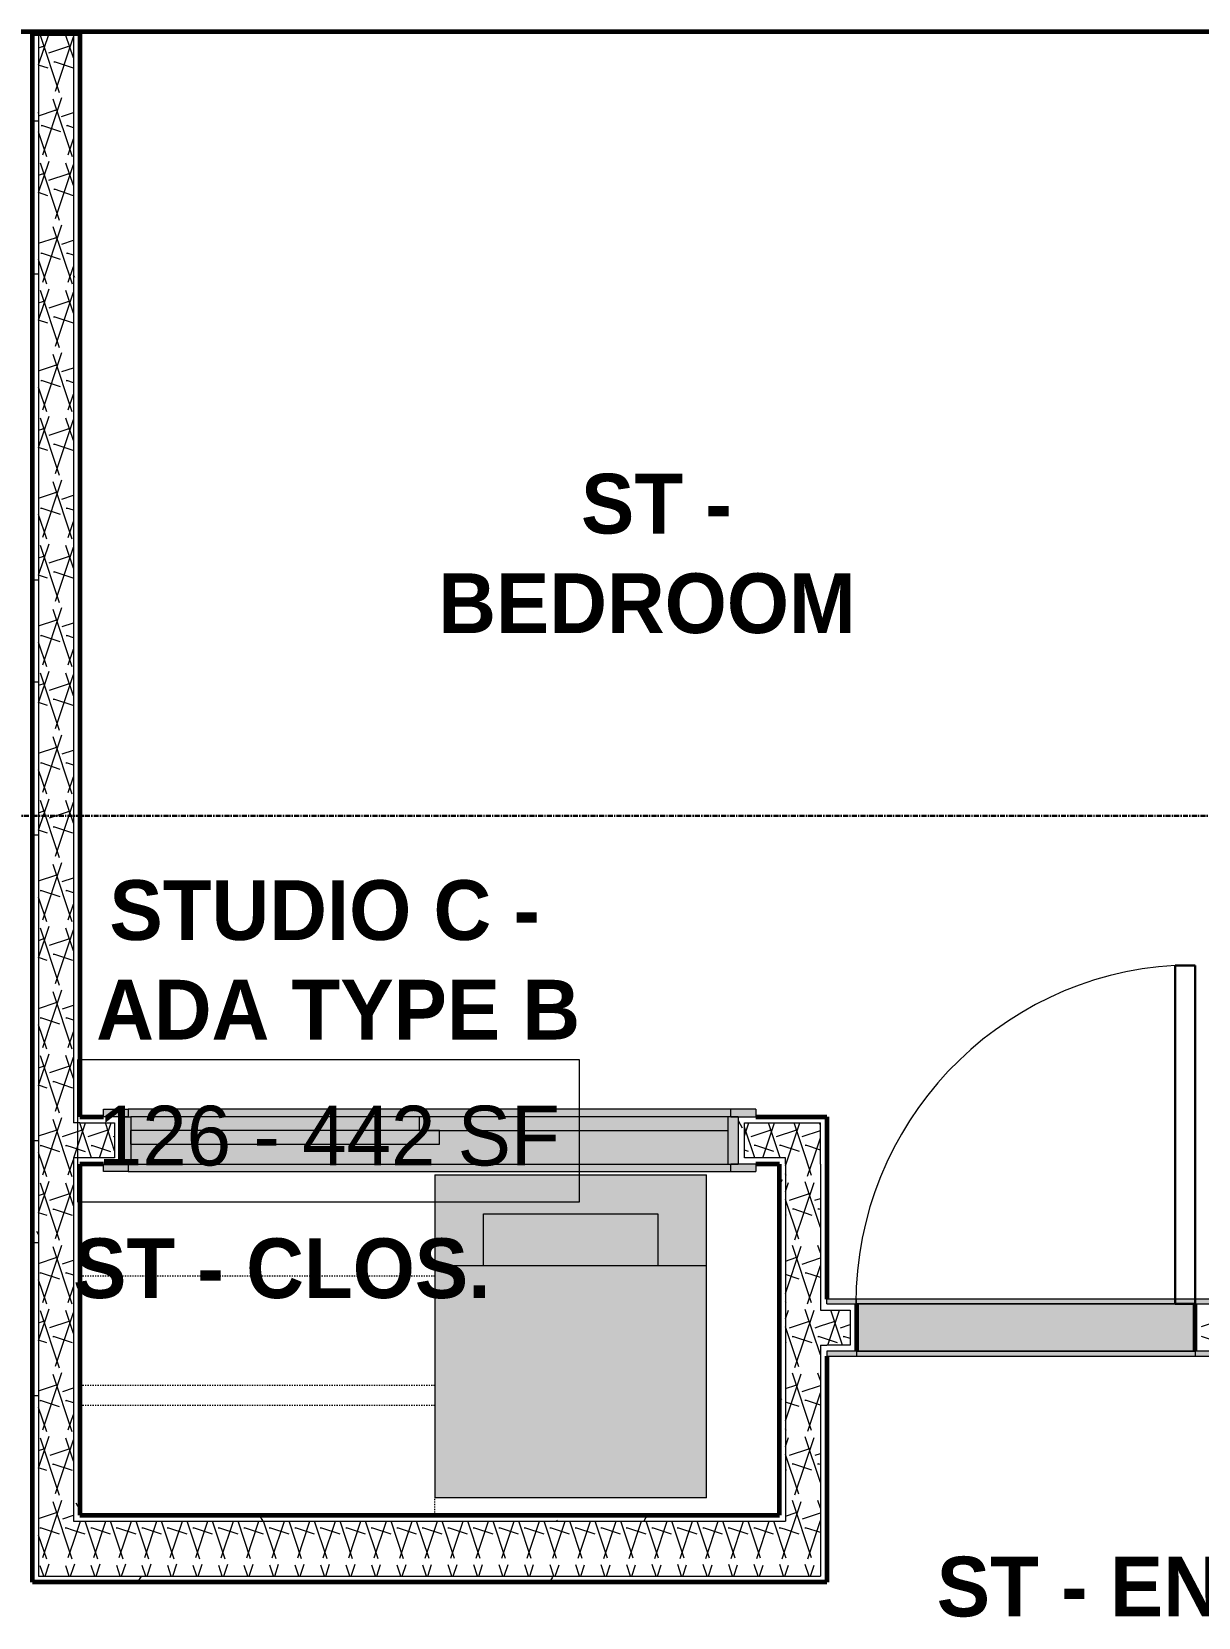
# Model space of a CAD drawing. Header units: inches. Extents: x -4110 to -1807, y 9775 to 11251.
# Drawn here: x -3681.1 to -3564, y 10386.7 to 10545.9 of the extents above; entities that cross this region are included whole.
import ezdxf

# ---------------------------------------------------------------- set-up
doc = ezdxf.new("R2010")
doc.units = ezdxf.units.IN
doc.header["$MEASUREMENT"] = 0
doc.linetypes.add('Dash', pattern=[0.25, 0.125, -0.125])
doc.linetypes.add('Grid Line 1_2_', pattern=[0.875, 0.5, -0.125, 0.125, -0.125])
for name, color, linetype, lineweight in [('0-1', 7, 'Continuous', 5), ('0-2', 7, 'Continuous', 9), ('A-AREA-IDEN', 2, 'Continuous', 9), ('A-DOOR', 31, 'Continuous', 18), ('A-DOOR-3', 7, 'Continuous', 9), ('A-DOOR-4', 50, 'Continuous', 30), ('A-DOOR-FRAM-1', 31, 'Continuous', 18), ('A-DOOR-FRAM-2', 7, 'Continuous', 9), ('A-WALL-1', 8, 'Continuous', 5), ('A-WALL-5', 250, 'Continuous', 60), ('A-WALL-6', 10, 'Continuous', 18), ('A-WALL-PATT-1', 7, 'Continuous', 9), ('A-WALL-PATT-2', 253, 'Continuous', 9), ('I-WALL-5', 2, 'Continuous', 60), ('P-SANR-FIXT-1', 135, 'Continuous', 9), ('P-SANR-FIXT-2', 7, 'Continuous', 9), ('Q-CASE-HDLN-1', 7, 'Dash', 9), ('S-GRID-1', 1, 'Grid Line 1_2_', 30)]:
    doc.layers.add(name, color=color, linetype=linetype, lineweight=lineweight)
doc.styles.add('Century Gothic', font='ufonts.com_century-gothic.ttf', dxfattribs={"height": 6})
doc.styles.add('Century Gothic_B', font='GOTHICB.TTF', dxfattribs={"height": 6})
pattern_1 = [(161.57, (0.32, 0.32), (-2.560496185, -0.000537386), [0, -18.214, 2.022, 0]), (18.43, (-0.32, 0.32), (-2.560496185, 0.000537386), [0, -18.214, 2.022, 0]), (108.43, (0.32, 0.32), (1.27922091, -6.400876726), [6.07, -14.166]), (71.57, (-0.32, 0.32), (1.27922091, 6.400876726), [6.07, -14.166])]
pattern_2 = [(0, (0, 0), (20.48, 5.12), [0.845, -14.515, 0.845, -14.515, -81.92]), (0, (0, 0), (20.48, 5.12), [-30.72, 0.845, -29.875, 0.845, -14.515, -35.84]), (0, (0, 0), (20.48, 5.12), [-76.8, 0.845, -9.395, 0.845, -24.755]), (120, (7.68, 2.56), (-14.67405, 15.1762003), [0.845, -14.515, 0.845, -14.515, -81.92]), (120, (7.68, 2.56), (-14.67405, 15.1762003), [-30.72, 0.845, -29.875, 0.845, -14.515, -35.84]), (120, (7.68, 2.56), (-14.67405, 15.1762003), [-76.8, 0.845, -9.395, 0.845, -24.755]), (240, (10.24, 12.8), (-5.80595, -20.2962003), [0.845, -14.515, 0.845, -14.515, -81.92]), (240, (10.24, 12.8), (-5.80595, -20.2962003), [-30.72, 0.845, -29.875, 0.845, -14.515, -35.84]), (240, (10.24, 12.8), (-5.80595, -20.2962003), [-76.8, 0.845, -9.395, 0.845, -24.755])]

# ---------------------------------------------------------------- blocks, each defined once
blk = doc.blocks.new('SLIDING - FLUSH - SLIDING - FLUSH - 5-0 x 6-8-3203586-ENLARGED RCP - 1ST FLOOR PLAN - WEST')
at = {"layer": 'A-DOOR'}
for points in [[(-31, 3.25), (-32.75, 3.25), (-32.75, 2.5), (-30.25, 2.5), (-30.25, 3.25)], [(-18.23, 3.25), (-30.25, 3.25), (-30.25, 2.5), (30.25, 2.5), (30.25, 3.25), (-11.23, 3.25)], [(31, 3.25), (30.25, 3.25), (30.25, 2.5), (32.75, 2.5), (32.75, 3.25), (31.63, 3.25)], [(30, 0.5), (-1, 0.5), (-1, -0.88), (30, -0.88)], [(-18.23, -0.88), (-30, -0.88), (-30, -2.25), (1, -2.25), (1, -0.88), (-13.16, -0.88)], [(-31, -2.25), (-32.75, -2.25), (-32.75, -3), (-30.25, -3), (-30.25, -2.25)], [(-18.23, -2.25), (-30.25, -2.25), (-30.25, -3), (30.25, -3), (30.25, -2.25), (-13.8, -2.25)], [(31.63, -2.25), (30.25, -2.25), (30.25, -3), (32.75, -3), (32.75, -2.25)]]:
    blk.add_hatch(color=256, dxfattribs=at).paths.add_polyline_path(points, flags=0)
at = {"layer": 'A-DOOR-FRAM-1'}
for points in [[(-30, 2.5), (-31, 2.5), (-31, -2.25), (-30, -2.25), (-30, 1.64)], [(30.25, 2.5), (30, 2.5), (30, -2.25), (31, -2.25), (31, 2.5)]]:
    blk.add_hatch(color=256, dxfattribs=at).paths.add_polyline_path(points, flags=0)
h = blk.add_hatch(color=256, dxfattribs=at)
h.paths.add_polyline_path([(-11.58, 2.5), (-30, 2.5), (-30, -0.88), (-1, -0.88), (-1, 0.5), (30, 0.5), (30, 2.5), (-1, 2.5)], flags=0)
h.paths.add_polyline_path([(30, -0.88), (1, -0.88), (1, -2.25), (30, -2.25), (30, -1.63)], flags=0)
at = {"layer": 'A-DOOR-3'}
for p, q in [((-32.75, 2.5), (-32.75, 3.25)), ((-30.25, 3.25), (-32.75, 3.25)), ((30.25, 3.25), (-30.25, 3.25)), ((-30.25, 3.25), (-30.25, 2.5)), ((30.25, 2.5), (30.25, 3.25)), ((30.25, 3.25), (32.75, 3.25)), ((32.75, 3.25), (32.75, 2.5)), ((-32.75, 2.5), (-30.25, 2.5)), ((32.75, 2.5), (30.25, 2.5)), ((30, 0.5), (-1, 0.5)), ((-1, 0.5), (-1, -0.88)), ((30, 0.5), (30, -0.88)), ((1, -0.88), (-30, -0.88)), ((-30, -0.88), (-30, -2.25)), ((-1, -0.88), (30, -0.88)), ((1, -0.88), (1, -2.25)), ((-32.75, -3), (-32.75, -2.25)), ((-30.25, -2.25), (-32.75, -2.25)), ((-32.75, -3), (-30.25, -3)), ((-30.25, -2.25), (-30.25, -3)), ((-30.25, -3), (30.25, -3)), ((-30, -2.25), (1, -2.25)), ((30.25, -2.25), (32.75, -2.25)), ((30.25, -3), (30.25, -2.25)), ((32.75, -3), (30.25, -3)), ((32.75, -2.25), (32.75, -3))]:
    blk.add_line(p, q, dxfattribs=at)
at = {"layer": 'A-DOOR-FRAM-2'}
for p, q in [((-31, -2.25), (-31, 2.5)), ((-30, 2.5), (-31, 2.5)), ((30, 2.5), (-30, 2.5)), ((-30, 2.5), (-30, -2.25)), ((30, -2.25), (30, 2.5)), ((30, 2.5), (31, 2.5)), ((31, 2.5), (31, -2.25)), ((-31, -2.25), (-30, -2.25)), ((1, -2.25), (30, -2.25)), ((31, -2.25), (30, -2.25))]:
    blk.add_line(p, q, dxfattribs=at)
blk = doc.blocks.new('Stacked Washer and Dryer - 26_x25_ - Private-1352637-ENLARGED RCP - 1ST FLOOR PLAN - WEST')
at = {"layer": 'P-SANR-FIXT-1'}
blk.add_hatch(color=256, dxfattribs=at).paths.add_polyline_path([(0, 13.62), (0, -13.63), (32.44, -13.63), (32.44, 13.62), (9.93, 13.62)], flags=0)
at = {"layer": 'P-SANR-FIXT-2'}
for p, q in [((32.44, 13.62), (0, 13.62)), ((0, -13.63), (0, 13.62)), ((23.34, 13.62), (23.34, -13.63)), ((32.44, 13.62), (32.44, -13.63)), ((23.34, 8.75), (28.53, 8.75)), ((28.53, 8.75), (28.53, -8.75)), ((28.53, -8.75), (23.34, -8.75)), ((0, -13.63), (32.44, -13.63))]:
    blk.add_line(p, q, dxfattribs=at)
blk = doc.blocks.new('SWING - SINGLE - FLUSH - SWING - FLUSH - 2-10 x 6-8 - PRIVACY-3983842-ENLARGED RCP - 1ST FLOOR PLAN - WEST')
at = {"layer": 'A-DOOR-FRAM-1'}
for points in [[(-20, 2.37), (-17, 2.37), (-17, 2.87), (-20, 2.87)], [(-7.96, 2.37), (17, 2.37), (17, 2.87), (-17, 2.87), (-17, 2.37)], [(17, 2.37), (20, 2.37), (20, 2.87), (17, 2.87)], [(-19.52, -2.88), (-17, -2.88), (-17, -2.38), (-20, -2.38), (-20, -2.88), (-19.8, -2.88)], [(-17, -2.88), (17, -2.88), (17, -2.38), (-17, -2.38)], [(17, -2.88), (20, -2.88), (20, -2.38), (17, -2.38)]]:
    blk.add_hatch(color=256, dxfattribs=at).paths.add_polyline_path(points, flags=0)
at = {"layer": 'A-DOOR-3'}
blk.add_arc((17, 2.37), 34.07, 93.3657, 180, dxfattribs=at)
at = {"layer": 'A-DOOR-4'}
for p, q in [((15, 2.37), (15, 36.38)), ((17, 36.38), (15, 36.38)), ((17, 2.37), (17, 36.38)), ((17, 2.37), (15, 2.37))]:
    blk.add_line(p, q, dxfattribs=at)
at = {"layer": 'A-DOOR-FRAM-2'}
for p, q in [((-17, 2.87), (-20, 2.87)), ((-20, 2.37), (-20, 2.87)), ((-20, 2.37), (-17, 2.37)), ((17, 2.87), (-17, 2.87)), ((-17, 2.37), (-17, 2.87)), ((-17, 2.37), (17, 2.37)), ((20, 2.87), (17, 2.87)), ((17, 2.37), (17, 2.87)), ((17, 2.37), (20, 2.37)), ((20, 2.37), (20, 2.87)), ((-17, -2.38), (-20, -2.38)), ((-20, -2.38), (-20, -2.88)), ((-20, -2.88), (-17, -2.88)), ((17, -2.38), (-17, -2.38)), ((-17, -2.38), (-17, -2.88)), ((-17, -2.88), (17, -2.88)), ((20, -2.38), (17, -2.38)), ((17, -2.38), (17, -2.88)), ((17, -2.88), (20, -2.88)), ((20, -2.38), (20, -2.88))]:
    blk.add_line(p, q, dxfattribs=at)
blk = doc.blocks.new('OD_CW_Closet - OD_CW_Closet-3892068-ENLARGED RCP - 1ST FLOOR PLAN - WEST')
at = {"layer": 'Q-CASE-HDLN-1'}
for p, q in [((0.74, 24), (0.74, 22.28)), ((0.74, 13), (36.41, 13)), ((0.74, 11), (36.41, 11)), ((0.74, 0), (36.41, 0))]:
    blk.add_line(p, q, dxfattribs=at)
blk = doc.blocks.new('CTR - 1st Phase - Unit Layouts_rvt-1-ENLARGED RCP - 1ST FLOOR PLAN - WEST')
at = {"layer": 'A-WALL-1'}
blk.add_hatch(color=256, dxfattribs=at).paths.add_polyline_path([(-3564.29, 10413.41), (-3564.29, 10418.16), (-3598.29, 10418.16), (-3598.29, 10413.41)], flags=0)
at = {"layer": 'A-WALL-PATT-1'}
h = blk.add_hatch(dxfattribs=at)
h.set_pattern_fill('FP_1', color=256, style=0, pattern_type=2)
h.set_pattern_definition(pattern_2)
h.paths.add_polyline_path([(-3681.04, 10390.21), (-3680.42, 10390.21), (-3680.42, 10545.75), (-3681.04, 10545.75), (-3681.04, 10390.84)], flags=0)
h = blk.add_hatch(dxfattribs=at)
h.set_pattern_fill('FP_1', color=256, style=0, pattern_type=2)
h.set_pattern_definition(pattern_2)
h.paths.add_polyline_path([(-3676.92, 10396.34), (-3676.29, 10396.34), (-3676.29, 10432.84), (-3676.92, 10432.84), (-3676.92, 10396.96)], flags=0)
h.paths.add_polyline_path([(-3676.29, 10436.34), (-3676.29, 10545.75), (-3676.92, 10545.75), (-3676.92, 10436.34)], flags=0)
h = blk.add_hatch(dxfattribs=at)
h.set_pattern_fill('FP_1', color=256, style=0, pattern_type=2)
h.set_pattern_definition(pattern_2)
h.paths.add_polyline_path([(-3672.17, 10434.59), (-3672.17, 10436.96), (-3676.29, 10436.96), (-3676.29, 10436.34), (-3672.79, 10436.34), (-3672.79, 10434.59)], flags=0)
h.paths.add_polyline_path([(-3610.17, 10434.59), (-3609.54, 10434.59), (-3609.54, 10436.34), (-3601.29, 10436.34), (-3601.29, 10436.96), (-3610.17, 10436.96), (-3610.17, 10434.8)], flags=0)
h = blk.add_hatch(dxfattribs=at)
h.set_pattern_fill('FP_1', color=256, style=0, pattern_type=2)
h.set_pattern_definition(pattern_2)
h.paths.add_polyline_path([(-3605.42, 10396.34), (-3605.42, 10432.21), (-3606.04, 10432.21), (-3606.04, 10396.34)], flags=0)
h = blk.add_hatch(dxfattribs=at)
h.set_pattern_fill('FP_1', color=256, style=0, pattern_type=2)
h.set_pattern_definition(pattern_2)
h.paths.add_polyline_path([(-3601.18, 10413.41), (-3598.29, 10413.41), (-3598.29, 10415.79), (-3598.92, 10415.79), (-3598.92, 10414.04), (-3601.29, 10414.04), (-3601.29, 10413.41)], flags=0)
h.paths.add_polyline_path([(-3564.29, 10413.41), (-3552.29, 10413.41), (-3552.29, 10415.79), (-3552.92, 10415.79), (-3552.92, 10414.04), (-3563.67, 10414.04), (-3563.67, 10415.79), (-3564.29, 10415.79), (-3564.29, 10414.04)], flags=0)
h.paths.add_polyline_path([(-3518.29, 10413.41), (-3505.3, 10413.41), (-3505.3, 10414.04), (-3517.67, 10414.04), (-3517.67, 10415.79), (-3518.29, 10415.79), (-3518.29, 10414.04)], flags=0)
h = blk.add_hatch(dxfattribs=at)
h.set_pattern_fill('FP_1', color=256, style=0, pattern_type=2)
h.set_pattern_definition(pattern_2)
h.paths.add_polyline_path([(-3640.63, 10396.34), (-3606.04, 10396.34), (-3606.04, 10396.96), (-3676.29, 10396.96), (-3676.29, 10396.34), (-3646.37, 10396.34)], flags=0)
h = blk.add_hatch(dxfattribs=at)
h.set_pattern_fill('FP_1', color=256, style=0, pattern_type=2)
h.set_pattern_definition(pattern_2)
h.paths.add_polyline_path([(-3680.42, 10390.21), (-3601.92, 10390.21), (-3601.92, 10390.84), (-3680.42, 10390.84)], flags=0)
at = {"layer": 'A-WALL-PATT-2'}
h = blk.add_hatch(dxfattribs=at)
h.set_pattern_fill('FP_2', color=256, style=0, pattern_type=2)
h.set_pattern_definition(pattern_1)
h.paths.add_polyline_path([(-3677.01, 10390.84), (-3676.92, 10390.84), (-3676.92, 10545.75), (-3680.42, 10545.75), (-3680.42, 10390.84)], flags=0)
h = blk.add_hatch(dxfattribs=at)
h.set_pattern_fill('FP_2', color=256, style=0, pattern_type=2)
h.set_pattern_definition(pattern_1)
h.paths.add_polyline_path([(-3676.29, 10432.84), (-3672.79, 10432.84), (-3672.79, 10436.34), (-3676.92, 10436.34), (-3676.92, 10432.84)], flags=0)
h.paths.add_polyline_path([(-3601.92, 10432.84), (-3601.92, 10436.34), (-3609.54, 10436.34), (-3609.54, 10432.84), (-3605.42, 10432.84)], flags=0)
h = blk.add_hatch(dxfattribs=at)
h.set_pattern_fill('FP_2', color=256, style=0, pattern_type=2)
h.set_pattern_definition(pattern_1)
h.paths.add_polyline_path([(-3601.92, 10390.84), (-3601.92, 10432.84), (-3605.42, 10432.84), (-3605.42, 10390.84)], flags=0)
h = blk.add_hatch(dxfattribs=at)
h.set_pattern_fill('FP_2', color=256, style=0, pattern_type=2)
h.set_pattern_definition(pattern_1)
h.paths.add_polyline_path([(-3601.29, 10414.04), (-3598.92, 10414.04), (-3598.92, 10417.54), (-3601.92, 10417.54), (-3601.92, 10414.04)], flags=0)
h.paths.add_polyline_path([(-3555.58, 10414.04), (-3552.92, 10414.04), (-3552.92, 10417.54), (-3563.67, 10417.54), (-3563.67, 10414.04)], flags=0)
h.paths.add_polyline_path([(-3505.3, 10414.04), (-3505.3, 10417.54), (-3517.67, 10417.54), (-3517.67, 10414.04)], flags=0)
h = blk.add_hatch(dxfattribs=at)
h.set_pattern_fill('FP_2', color=256, style=0, pattern_type=2)
h.set_pattern_definition(pattern_1)
h.paths.add_polyline_path([(-3622.94, 10390.84), (-3605.42, 10390.84), (-3605.42, 10396.34), (-3676.92, 10396.34), (-3676.92, 10390.84), (-3632.76, 10390.84)], flags=0)
at = {"layer": 'A-WALL-5'}
for p, q in [((-3681.04, 10390.21), (-3681.04, 10545.75)), ((-3681.04, 10545.75), (-3676.29, 10545.75)), ((-3676.29, 10545.75), (-3676.29, 10436.96)), ((-3676.29, 10436.96), (-3673.92, 10436.96)), ((-3608.42, 10436.96), (-3601.29, 10436.96)), ((-3601.29, 10436.96), (-3601.29, 10436.34)), ((-3601.29, 10436.34), (-3601.29, 10432.21)), ((-3673.92, 10432.21), (-3676.29, 10432.21)), ((-3676.29, 10432.21), (-3676.29, 10396.96)), ((-3606.04, 10432.21), (-3608.42, 10432.21)), ((-3606.04, 10396.96), (-3606.04, 10432.21)), ((-3601.29, 10432.21), (-3601.29, 10418.66)), ((-3598.29, 10418.16), (-3598.29, 10413.41)), ((-3564.29, 10413.41), (-3564.29, 10418.16)), ((-3601.29, 10412.91), (-3601.29, 10390.21)), ((-3676.29, 10396.96), (-3606.04, 10396.96)), ((-3680.42, 10390.21), (-3681.04, 10390.21)), ((-3676.29, 10390.21), (-3680.42, 10390.21)), ((-3606.04, 10390.21), (-3676.29, 10390.21)), ((-3601.92, 10390.21), (-3606.04, 10390.21)), ((-3601.29, 10390.21), (-3601.92, 10390.21))]:
    blk.add_line(p, q, dxfattribs=at)
at = {"layer": 'A-WALL-6'}
for p, q in [((-3680.42, 10545.75), (-3680.42, 10390.84)), ((-3676.92, 10545.75), (-3676.92, 10436.34)), ((-3676.29, 10436.34), (-3676.92, 10436.34)), ((-3676.29, 10436.34), (-3672.79, 10436.34)), ((-3672.79, 10436.34), (-3672.79, 10434.59)), ((-3609.54, 10434.59), (-3609.54, 10436.34)), ((-3609.54, 10436.34), (-3601.92, 10436.34)), ((-3601.92, 10432.84), (-3601.92, 10436.34)), ((-3672.79, 10434.59), (-3672.79, 10432.84)), ((-3609.54, 10432.84), (-3609.54, 10434.59)), ((-3676.29, 10432.84), (-3676.92, 10432.84)), ((-3676.92, 10432.84), (-3676.92, 10396.34)), ((-3672.79, 10432.84), (-3676.29, 10432.84)), ((-3605.42, 10432.84), (-3609.54, 10432.84)), ((-3605.42, 10432.21), (-3605.42, 10432.84)), ((-3605.42, 10432.21), (-3605.42, 10396.34)), ((-3601.92, 10432.21), (-3601.92, 10432.84)), ((-3601.92, 10432.21), (-3601.92, 10417.54)), ((-3564.29, 10418.16), (-3598.29, 10418.16)), ((-3601.92, 10417.54), (-3601.29, 10417.54)), ((-3601.29, 10417.54), (-3598.92, 10417.54)), ((-3598.92, 10417.54), (-3598.92, 10415.79)), ((-3598.92, 10415.79), (-3598.92, 10414.04)), ((-3601.92, 10414.04), (-3601.29, 10414.04)), ((-3601.92, 10414.04), (-3601.92, 10390.84)), ((-3598.92, 10414.04), (-3601.29, 10414.04)), ((-3598.29, 10413.41), (-3564.29, 10413.41)), ((-3676.92, 10396.34), (-3676.29, 10396.34)), ((-3676.29, 10396.34), (-3606.04, 10396.34)), ((-3606.04, 10396.34), (-3605.42, 10396.34)), ((-3680.42, 10390.84), (-3676.92, 10390.84)), ((-3676.92, 10390.84), (-3676.29, 10390.84)), ((-3676.29, 10390.84), (-3606.04, 10390.84)), ((-3606.04, 10390.84), (-3605.42, 10390.84)), ((-3605.42, 10390.84), (-3601.92, 10390.84))]:
    blk.add_line(p, q, dxfattribs=at)
at = {"layer": '0-2'}
blk.add_blockref('SWING - SINGLE - FLUSH - SWING - FLUSH - 2-10 x 6-8 - PRIVACY-3983842-ENLARGED RCP - 1ST FLOOR PLAN - WEST', (-3581.29, 10415.79), dxfattribs=at)
for name, p, rotation in [('SLIDING - FLUSH - SLIDING - FLUSH - 5-0 x 6-8-3203586-ENLARGED RCP - 1ST FLOOR PLAN - WEST', (-3641.17, 10434.71), 180), ('Stacked Washer and Dryer - 26_x25_ - Private-1352637-ENLARGED RCP - 1ST FLOOR PLAN - WEST', (-3627, 10398.69), 90.0000000000019), ('OD_CW_Closet - OD_CW_Closet-3892068-ENLARGED RCP - 1ST FLOOR PLAN - WEST', (-3639.89, 10420.96), 180)]:
    blk.add_blockref(name, p, dxfattribs=dict(at, rotation=rotation))
blk = doc.blocks.new('CTR - 1st Phase - Structure_rvt-1-ENLARGED RCP - 1ST FLOOR PLAN - WEST')
at = {"layer": 'S-GRID-1'}
blk.add_line((-1807.14, 10467.19), (-4076.95, 10467.19), dxfattribs=at)

msp = doc.modelspace()

# ---------------------------------------------------------------- linework, layer by layer
at = {"layer": 'A-AREA-IDEN', "flags": 128}
msp.add_lwpolyline([(-3676.48, 10442.73), (-3626.14, 10442.73), (-3626.14, 10428.4), (-3676.48, 10428.4)], close=True, dxfattribs=at)
at = {"layer": 'I-WALL-5'}
msp.add_line((-3487.3, 10545.94), (-3765.72, 10545.94), dxfattribs=at)

# ---------------------------------------------------------------- block references
at = {"layer": '0-1'}
for name in ['CTR - 1st Phase - Structure_rvt-1-ENLARGED RCP - 1ST FLOOR PLAN - WEST', 'CTR - 1st Phase - Unit Layouts_rvt-1-ENLARGED RCP - 1ST FLOOR PLAN - WEST']:
    msp.add_blockref(name, (0, 0), dxfattribs=at)

# ---------------------------------------------------------------- texts
at = {"layer": 'A-AREA-IDEN', "char_height": 6, "attachment_point": 1}
for s, insert, width, style in [('ST -', (-3625.96, 10501.54), 16.766, 'Century Gothic_B'), ('BEDROOM', (-3640.29, 10491.54), 51.51, 'Century Gothic_B'), ('STUDIO C -', (-3673.31, 10460.72), 53.126, 'Century Gothic_B'), ('ADA TYPE B', (-3674.64, 10450.72), 56.358, 'Century Gothic_B'), ('126 - 442 SF', (-3674.48, 10438.07), 55.954, 'Century Gothic'), ('ST - CLOS.', (-3676.96, 10424.75), 49.086, 'Century Gothic_B'), ('ST - ENTRY', (-3590.24, 10392.78), 49.49, 'Century Gothic_B')]:
    msp.add_mtext(s, dxfattribs=dict(at, insert=insert, width=width, style=style))

doc.saveas('drawing.dxf')
